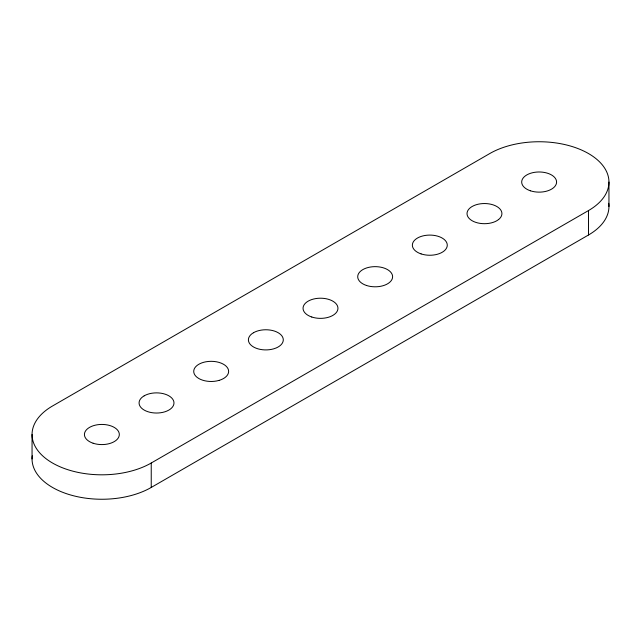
<?xml version="1.0" encoding="UTF-8"?>
<svg xmlns="http://www.w3.org/2000/svg" width="641" height="641" viewBox="0 0 641 641"><rect width="100%" height="100%" fill="white"/><g stroke="black" fill="none" stroke-linecap="round" stroke-linejoin="round"><path stroke-width="0.96" d="M151.236 463.01L588.502 210.56A69.821 40.311 0 0 0 588.502 153.552A69.821 40.311 0 0 0 489.764 153.552L52.498 406.009A69.821 40.311 0 0 0 52.498 463.01A69.821 40.311 0 0 0 151.236 463.01L151.236 487.448A69.821 40.311 0 0 1 72.641 495.549A69.821 40.311 0 0 1 32.266 455.783M151.236 487.448L588.502 234.991A69.821 40.311 0 0 0 608.734 203.325M608.95 182.06L608.95 206.49M588.502 210.56L588.502 234.991M32.05 434.51L32.05 458.94M144.185 395.826L142.406 397.027A17.451 10.08 0 0 0 144.185 410.08A17.451 10.08 0 0 0 166.788 411.105L168.871 410.08A17.451 10.08 0 0 0 168.871 395.826A17.451 10.08 0 0 0 144.185 395.826M253.499 332.719L251.721 333.921A17.451 10.08 0 0 0 252.57 346.388A17.451 10.08 0 0 0 273.763 348.816L276.103 347.991A17.451 10.08 0 0 0 278.186 332.719L276.103 331.685A17.451 10.08 0 0 0 253.499 332.719M498.594 219.534L496.815 220.744A17.451 10.08 0 0 1 472.129 220.744A17.451 10.08 0 0 1 472.129 206.49L474.212 205.465A17.451 10.08 0 0 1 496.815 206.49A17.451 10.08 0 0 1 498.594 219.534M219.11 380.377L216.578 380.978A17.451 10.08 0 0 1 198.838 378.527L197.059 377.325A17.451 10.08 0 0 1 205.793 361.812L208.453 361.444A17.451 10.08 0 0 1 221.441 363.247L223.525 364.272A17.451 10.08 0 0 1 219.11 380.377M311.774 317.015A17.451 10.08 0 0 0 337.951 308.281A17.451 10.08 0 0 0 311.774 299.555A17.451 10.08 0 0 0 311.774 317.015M421.089 253.9A17.451 10.08 0 0 0 447.274 245.174A17.451 10.08 0 0 0 421.089 236.441A17.451 10.08 0 0 0 421.089 253.9M530.403 190.786A17.451 10.08 0 0 0 556.588 182.06A17.451 10.08 0 0 0 530.403 173.334A17.451 10.08 0 0 0 530.403 190.786M366.428 285.453A17.451 10.08 0 0 0 392.613 276.728A17.451 10.08 0 0 0 366.428 268.002A17.451 10.08 0 0 0 366.428 285.453M93.137 443.235A17.451 10.08 0 0 0 119.322 434.51A17.451 10.08 0 0 0 93.137 425.784A17.451 10.08 0 0 0 93.137 443.235"/></g></svg>
